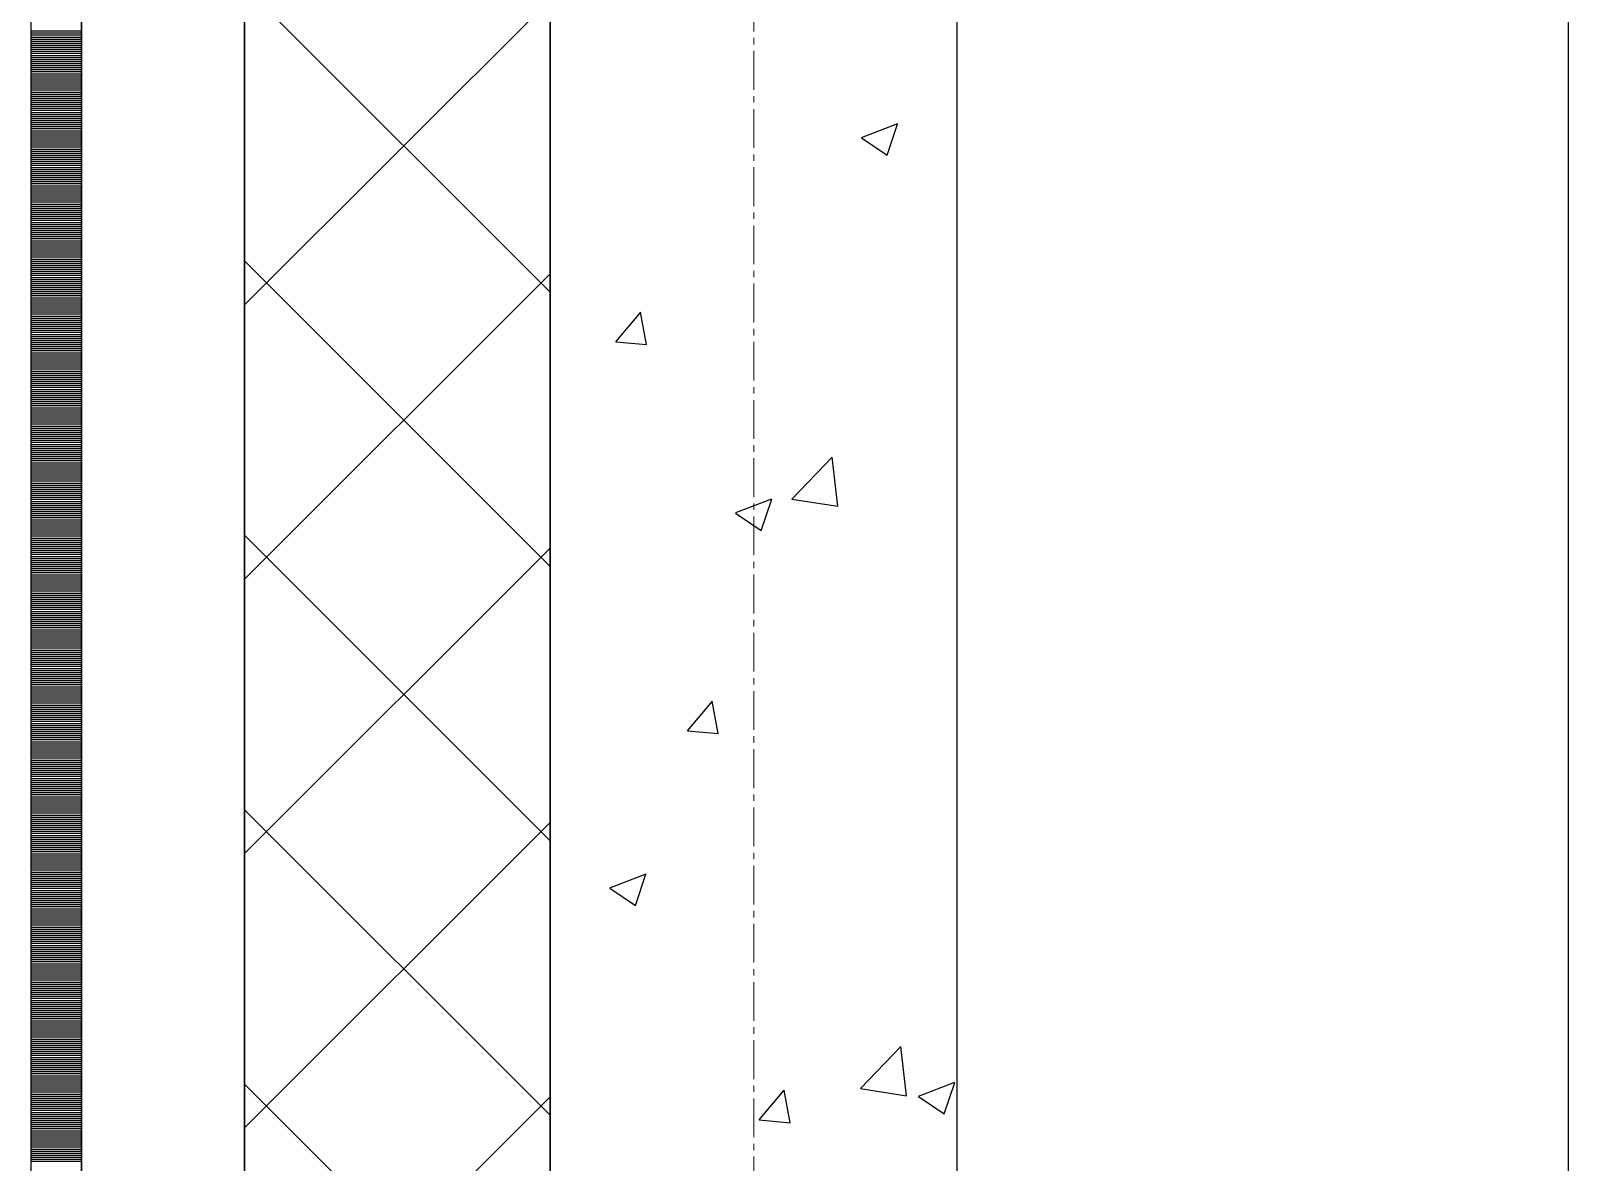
# Model space of a CAD drawing. Header units: millimetres. Extents: x -231292 to 573618, y -153144 to 564035.
# Drawn here: x 8548 to 9303, y 259723 to 260278 of the extents above; entities that cross this region are included whole.
import ezdxf

# ---------------------------------------------------------------- set-up
doc = ezdxf.new("R2010")
doc.units = ezdxf.units.MM
doc.linetypes.add('CENTER2', pattern=[28.575, 19.05, -3.175, 3.175, -3.175])
doc.layers.get('0').update_dxf_attribs({"color": 250})
for name, color, linetype, lineweight in [('АР_Стены ПЕНОблок', 250, 'Continuous', 20), ('АР_Тонкая', 250, 'Continuous', 5), ('АР_Утеплитель', 250, 'Continuous', 0), ('АР_Штриховка', 250, 'Continuous', 0), ('РД_Оси_100', 250, 'Continuous', 0)]:
    doc.layers.add(name, color=color, linetype=linetype, lineweight=lineweight)
doc.layers.add('КР_Балки-0.5', color=60, linetype='Continuous', lineweight=50, plot=False)

# ---------------------------------------------------------------- blocks, each defined once
blk = doc.blocks.new('оси_рен')
at = {"layer": 'РД_Оси_100', "color": 251, "linetype": 'CENTER2', "true_color": 0x636466}
blk.add_line((1195652.916, 135558.25), (1195652.916, 223268.25), dxfattribs=at)

msp = doc.modelspace()

# ---------------------------------------------------------------- linework, layer by layer
at = {"layer": 'АР_Стены ПЕНОблок', "color": 18, "linetype": 'Continuous', "lineweight": 25, "true_color": 0x000000}
for p, q in [((8803.243, 263866.253), (8803.243, 187666.253)), ((9003.243, 187666.253), (9003.243, 263866.253))]:
    msp.add_line(p, q, dxfattribs=at)
at = {"layer": 'АР_Тонкая', "color": 18, "linetype": 'Continuous', "lineweight": 25, "true_color": 0x000000}
for p, q in [((8548.243, 263866.253), (8548.243, 187666.253)), ((8573.243, 263866.253), (8573.243, 187666.253)), ((8573.243, 187666.253), (8573.243, 263866.253)), ((8653.243, 187666.253), (8653.243, 263866.253))]:
    msp.add_line(p, q, dxfattribs=at)
at = {"layer": 'АР_Утеплитель', "color": 18, "linetype": 'Continuous', "lineweight": 25, "true_color": 0x000000}
for p, q in [((8653.243, 263866.253), (8653.243, 187666.253)), ((8803.243, 187666.253), (8803.243, 263866.253))]:
    msp.add_line(p, q, dxfattribs=at)
at = {"layer": 'АР_Штриховка', "color": 18, "linetype": 'Continuous', "lineweight": 25, "true_color": 0x000000}
for p, q in [((8803.243, 260149.731), (8653.243, 260299.731)), ((8653.243, 260143.444), (8803.243, 260293.444)), ((8548.243, 260278.002), (8573.243, 260278.002)), ((8548.243, 260277.002), (8573.243, 260277.002)), ((8548.243, 260276.002), (8573.243, 260276.002)), ((8548.243, 260275.002), (8573.243, 260275.002)), ((8548.243, 260274.002), (8573.243, 260274.002)), ((8548.243, 260273.002), (8573.243, 260273.002)), ((8548.243, 260272.002), (8573.243, 260272.002)), ((8548.243, 260271.002), (8573.243, 260271.002)), ((8548.243, 260270.002), (8573.243, 260270.002)), ((8548.243, 260269.002), (8573.243, 260269.002)), ((8548.243, 260268.002), (8573.243, 260268.002)), ((8548.243, 260267.002), (8573.243, 260267.002)), ((8548.243, 260266.002), (8573.243, 260266.002)), ((8548.243, 260265.002), (8573.243, 260265.002)), ((8548.243, 260264.002), (8573.243, 260264.002)), ((8548.243, 260263.002), (8573.243, 260263.002)), ((8548.243, 260262.002), (8573.243, 260262.002)), ((8548.243, 260261.002), (8573.243, 260261.002)), ((8548.243, 260260.002), (8573.243, 260260.002)), ((8548.243, 260259.002), (8573.243, 260259.002)), ((8548.243, 260258.002), (8573.243, 260258.002)), ((8548.243, 260257.002), (8573.243, 260257.002)), ((8548.243, 260256.002), (8573.243, 260256.002)), ((8548.243, 260255.002), (8573.243, 260255.002)), ((8548.243, 260254.002), (8573.243, 260254.002)), ((8548.243, 260253.002), (8573.243, 260253.002)), ((8548.243, 260252.002), (8573.243, 260252.002)), ((8548.243, 260251.002), (8573.243, 260251.002)), ((8548.243, 260250.002), (8573.243, 260250.002)), ((8548.243, 260249.002), (8573.243, 260249.002)), ((8548.243, 260248.002), (8573.243, 260248.002)), ((8548.243, 260247.002), (8573.243, 260247.002)), ((8548.243, 260246.002), (8573.243, 260246.002)), ((8548.243, 260245.002), (8573.243, 260245.002)), ((8548.243, 260244.002), (8573.243, 260244.002)), ((8548.243, 260243.002), (8573.243, 260243.002)), ((8548.243, 260242.002), (8573.243, 260242.002)), ((8548.243, 260241.002), (8573.243, 260241.002)), ((8548.243, 260240.002), (8573.243, 260240.002)), ((8548.243, 260239.002), (8573.243, 260239.002)), ((8548.243, 260238.002), (8573.243, 260238.002)), ((8548.243, 260237.002), (8573.243, 260237.002)), ((8548.243, 260236.002), (8573.243, 260236.002)), ((8548.243, 260235.002), (8573.243, 260235.002)), ((8548.243, 260234.002), (8573.243, 260234.002)), ((8548.243, 260233.002), (8573.243, 260233.002)), ((8548.243, 260232.002), (8573.243, 260232.002)), ((8548.243, 260231.002), (8573.243, 260231.002)), ((8548.243, 260230.002), (8573.243, 260230.002)), ((8548.243, 260229.002), (8573.243, 260229.002)), ((8548.243, 260228.002), (8573.243, 260228.002)), ((8548.243, 260227.002), (8573.243, 260227.002)), ((8956.251, 260225.663), (8974.036, 260232.49)), ((8968.796, 260216.914), (8973.946, 260232.263)), ((8548.243, 260226.002), (8573.243, 260226.002)), ((8548.243, 260225.002), (8573.243, 260225.002)), ((8548.243, 260224.002), (8573.243, 260224.002)), ((8548.243, 260223.002), (8573.243, 260223.002)), ((8548.243, 260222.002), (8573.243, 260222.002)), ((8548.243, 260221.002), (8573.243, 260221.002)), ((8548.243, 260220.002), (8573.243, 260220.002)), ((8548.243, 260219.002), (8573.243, 260219.002)), ((8956.149, 260225.44), (8968.784, 260216.917)), ((8548.243, 260218.002), (8573.243, 260218.002)), ((8548.243, 260217.002), (8573.243, 260217.002)), ((8548.243, 260216.002), (8573.243, 260216.002)), ((8548.243, 260215.002), (8573.243, 260215.002)), ((8548.243, 260214.002), (8573.243, 260214.002)), ((8548.243, 260213.002), (8573.243, 260213.002)), ((8548.243, 260212.002), (8573.243, 260212.002)), ((8548.243, 260211.002), (8573.243, 260211.002)), ((8548.243, 260210.002), (8573.243, 260210.002)), ((8548.243, 260209.002), (8573.243, 260209.002)), ((8548.243, 260208.002), (8573.243, 260208.002)), ((8548.243, 260207.002), (8573.243, 260207.002)), ((8548.243, 260206.002), (8573.243, 260206.002)), ((8548.243, 260205.002), (8573.243, 260205.002)), ((8548.243, 260204.002), (8573.243, 260204.002)), ((8548.243, 260203.002), (8573.243, 260203.002)), ((8548.243, 260202.002), (8573.243, 260202.002)), ((8548.243, 260201.002), (8573.243, 260201.002)), ((8548.243, 260200.002), (8573.243, 260200.002)), ((8548.243, 260199.002), (8573.243, 260199.002)), ((8548.243, 260198.002), (8573.243, 260198.002)), ((8548.243, 260197.002), (8573.243, 260197.002)), ((8548.243, 260196.002), (8573.243, 260196.002)), ((8548.243, 260195.002), (8573.243, 260195.002)), ((8548.243, 260194.002), (8573.243, 260194.002)), ((8548.243, 260193.002), (8573.243, 260193.002)), ((8548.243, 260192.002), (8573.243, 260192.002)), ((8548.243, 260191.002), (8573.243, 260191.002)), ((8548.243, 260190.002), (8573.243, 260190.002)), ((8548.243, 260189.002), (8573.243, 260189.002)), ((8548.243, 260188.002), (8573.243, 260188.002)), ((8548.243, 260187.002), (8573.243, 260187.002)), ((8548.243, 260186.002), (8573.243, 260186.002)), ((8548.243, 260185.002), (8573.243, 260185.002)), ((8548.243, 260184.002), (8573.243, 260184.002)), ((8548.243, 260183.002), (8573.243, 260183.002)), ((8548.243, 260182.002), (8573.243, 260182.002)), ((8548.243, 260181.002), (8573.243, 260181.002)), ((8548.243, 260180.002), (8573.243, 260180.002)), ((8548.243, 260179.002), (8573.243, 260179.002)), ((8548.243, 260178.002), (8573.243, 260178.002)), ((8548.243, 260177.002), (8573.243, 260177.002)), ((8548.243, 260176.002), (8573.243, 260176.002)), ((8548.243, 260175.002), (8573.243, 260175.002)), ((8548.243, 260174.002), (8573.243, 260174.002)), ((8548.243, 260173.002), (8573.243, 260173.002)), ((8548.243, 260172.002), (8573.243, 260172.002)), ((8548.243, 260171.002), (8573.243, 260171.002)), ((8548.243, 260170.002), (8573.243, 260170.002)), ((8548.243, 260169.002), (8573.243, 260169.002)), ((8548.243, 260168.002), (8573.243, 260168.002)), ((8548.243, 260167.002), (8573.243, 260167.002)), ((8548.243, 260166.002), (8573.243, 260166.002)), ((8548.243, 260165.002), (8573.243, 260165.002)), ((8548.243, 260164.002), (8573.243, 260164.002)), ((8548.243, 260163.002), (8573.243, 260163.002)), ((8548.243, 260162.002), (8573.243, 260162.002)), ((8548.243, 260161.002), (8573.243, 260161.002)), ((8548.243, 260160.002), (8573.243, 260160.002)), ((8548.243, 260159.002), (8573.243, 260159.002)), ((8803.243, 260015.028), (8653.243, 260165.028)), ((8653.243, 260008.741), (8803.243, 260158.741)), ((8548.243, 260158.002), (8573.243, 260158.002)), ((8548.243, 260157.002), (8573.243, 260157.002)), ((8548.243, 260156.002), (8573.243, 260156.002)), ((8548.243, 260155.002), (8573.243, 260155.002)), ((8548.243, 260154.002), (8573.243, 260154.002)), ((8548.243, 260153.002), (8573.243, 260153.002)), ((8548.243, 260152.002), (8573.243, 260152.002)), ((8548.243, 260151.002), (8573.243, 260151.002)), ((8548.243, 260150.002), (8573.243, 260150.002)), ((8548.243, 260149.002), (8573.243, 260149.002)), ((8548.243, 260148.002), (8573.243, 260148.002)), ((8548.243, 260147.002), (8573.243, 260147.002)), ((8548.243, 260146.002), (8573.243, 260146.002)), ((8548.243, 260145.002), (8573.243, 260145.002)), ((8548.243, 260144.002), (8573.243, 260144.002)), ((8548.243, 260143.002), (8573.243, 260143.002)), ((8548.243, 260142.002), (8573.243, 260142.002)), ((8548.243, 260141.002), (8573.243, 260141.002)), ((8548.243, 260140.002), (8573.243, 260140.002)), ((8548.243, 260139.002), (8573.243, 260139.002)), ((8548.243, 260138.002), (8573.243, 260138.002)), ((8548.243, 260137.002), (8573.243, 260137.002)), ((8548.243, 260136.002), (8573.243, 260136.002)), ((8835.509, 260125.381), (8847.754, 260139.974)), ((8850.611, 260124.027), (8847.674, 260139.949)), ((8548.243, 260135.002), (8573.243, 260135.002)), ((8548.243, 260134.002), (8573.243, 260134.002)), ((8548.243, 260133.002), (8573.243, 260133.002)), ((8548.243, 260132.002), (8573.243, 260132.002)), ((8548.243, 260131.002), (8573.243, 260131.002)), ((8548.243, 260130.002), (8573.243, 260130.002)), ((8548.243, 260129.002), (8573.243, 260129.002)), ((8548.243, 260128.002), (8573.243, 260128.002)), ((8548.243, 260127.002), (8573.243, 260127.002)), ((8548.243, 260126.002), (8573.243, 260126.002)), ((8548.243, 260125.002), (8573.243, 260125.002)), ((8548.243, 260124.002), (8573.243, 260124.002)), ((8548.243, 260123.002), (8573.243, 260123.002)), ((8548.243, 260122.002), (8573.243, 260122.002)), ((8548.243, 260121.002), (8573.243, 260121.002)), ((8835.508, 260125.371), (8850.69, 260124.042)), ((8548.243, 260120.002), (8573.243, 260120.002)), ((8548.243, 260119.002), (8573.243, 260119.002)), ((8548.243, 260118.002), (8573.243, 260118.002)), ((8548.243, 260117.002), (8573.243, 260117.002)), ((8548.243, 260116.002), (8573.243, 260116.002)), ((8548.243, 260115.002), (8573.243, 260115.002)), ((8548.243, 260114.002), (8573.243, 260114.002)), ((8548.243, 260113.002), (8573.243, 260113.002)), ((8548.243, 260112.002), (8573.243, 260112.002)), ((8548.243, 260111.002), (8573.243, 260111.002)), ((8548.243, 260110.002), (8573.243, 260110.002)), ((8548.243, 260109.002), (8573.243, 260109.002)), ((8548.243, 260108.002), (8573.243, 260108.002)), ((8548.243, 260107.002), (8573.243, 260107.002)), ((8548.243, 260106.002), (8573.243, 260106.002)), ((8548.243, 260105.002), (8573.243, 260105.002)), ((8548.243, 260104.002), (8573.243, 260104.002)), ((8548.243, 260103.002), (8573.243, 260103.002)), ((8548.243, 260102.002), (8573.243, 260102.002)), ((8548.243, 260101.002), (8573.243, 260101.002)), ((8548.243, 260100.002), (8573.243, 260100.002)), ((8548.243, 260099.002), (8573.243, 260099.002)), ((8548.243, 260098.002), (8573.243, 260098.002)), ((8548.243, 260097.002), (8573.243, 260097.002)), ((8548.243, 260096.002), (8573.243, 260096.002)), ((8548.243, 260095.002), (8573.243, 260095.002)), ((8548.243, 260094.002), (8573.243, 260094.002)), ((8548.243, 260093.002), (8573.243, 260093.002)), ((8548.243, 260092.002), (8573.243, 260092.002)), ((8548.243, 260091.002), (8573.243, 260091.002)), ((8548.243, 260090.002), (8573.243, 260090.002)), ((8548.243, 260089.002), (8573.243, 260089.002)), ((8548.243, 260088.002), (8573.243, 260088.002)), ((8548.243, 260087.002), (8573.243, 260087.002)), ((8548.243, 260086.002), (8573.243, 260086.002)), ((8548.243, 260085.002), (8573.243, 260085.002)), ((8548.243, 260084.002), (8573.243, 260084.002)), ((8548.243, 260083.002), (8573.243, 260083.002)), ((8548.243, 260082.002), (8573.243, 260082.002)), ((8548.243, 260081.002), (8573.243, 260081.002)), ((8548.243, 260080.002), (8573.243, 260080.002)), ((8548.243, 260079.002), (8573.243, 260079.002)), ((8548.243, 260078.002), (8573.243, 260078.002)), ((8548.243, 260077.002), (8573.243, 260077.002)), ((8548.243, 260076.002), (8573.243, 260076.002)), ((8548.243, 260075.002), (8573.243, 260075.002)), ((8548.243, 260074.002), (8573.243, 260074.002)), ((8548.243, 260073.002), (8573.243, 260073.002)), ((8548.243, 260072.002), (8573.243, 260072.002)), ((8548.243, 260071.002), (8573.243, 260071.002)), ((8548.243, 260070.002), (8573.243, 260070.002)), ((8548.243, 260069.002), (8573.243, 260069.002)), ((8548.243, 260068.002), (8573.243, 260068.002)), ((8921.966, 260048.159), (8941.75, 260068.778)), ((8944.554, 260044.655), (8941.748, 260068.777)), ((8548.243, 260067.002), (8573.243, 260067.002)), ((8548.243, 260066.002), (8573.243, 260066.002)), ((8548.243, 260065.002), (8573.243, 260065.002)), ((8548.243, 260064.002), (8573.243, 260064.002)), ((8548.243, 260063.002), (8573.243, 260063.002)), ((8548.243, 260062.002), (8573.243, 260062.002)), ((8548.243, 260061.002), (8573.243, 260061.002)), ((8548.243, 260060.002), (8573.243, 260060.002)), ((8548.243, 260059.002), (8573.243, 260059.002)), ((8548.243, 260058.002), (8573.243, 260058.002)), ((8548.243, 260057.002), (8573.243, 260057.002)), ((8548.243, 260056.002), (8573.243, 260056.002)), ((8548.243, 260055.002), (8573.243, 260055.002)), ((8548.243, 260054.002), (8573.243, 260054.002)), ((8548.243, 260053.002), (8573.243, 260053.002)), ((8548.243, 260052.002), (8573.243, 260052.002)), ((8548.243, 260051.002), (8573.243, 260051.002)), ((8548.243, 260050.002), (8573.243, 260050.002)), ((8548.243, 260049.002), (8573.243, 260049.002)), ((8548.243, 260048.002), (8573.243, 260048.002)), ((8548.243, 260047.002), (8573.243, 260047.002)), ((8548.243, 260046.002), (8573.243, 260046.002)), ((8548.243, 260045.002), (8573.243, 260045.002)), ((8894.449, 260041.475), (8912.233, 260048.302)), ((8906.994, 260032.726), (8912.144, 260048.075)), ((8921.965, 260048.162), (8944.555, 260044.659)), ((8548.243, 260044.002), (8573.243, 260044.002)), ((8548.243, 260043.002), (8573.243, 260043.002)), ((8548.243, 260042.002), (8573.243, 260042.002)), ((8548.243, 260041.002), (8573.243, 260041.002)), ((8548.243, 260040.002), (8573.243, 260040.002)), ((8548.243, 260039.002), (8573.243, 260039.002)), ((8548.243, 260038.002), (8573.243, 260038.002)), ((8894.347, 260041.252), (8906.982, 260032.729)), ((8548.243, 260037.002), (8573.243, 260037.002)), ((8548.243, 260036.002), (8573.243, 260036.002)), ((8548.243, 260035.002), (8573.243, 260035.002)), ((8548.243, 260034.002), (8573.243, 260034.002)), ((8548.243, 260033.002), (8573.243, 260033.002)), ((8548.243, 260032.002), (8573.243, 260032.002)), ((8548.243, 260031.002), (8573.243, 260031.002)), ((8548.243, 260030.002), (8573.243, 260030.002)), ((8803.243, 259880.324), (8653.243, 260030.324)), ((8548.243, 260029.002), (8573.243, 260029.002)), ((8548.243, 260028.002), (8573.243, 260028.002)), ((8548.243, 260027.002), (8573.243, 260027.002)), ((8548.243, 260026.002), (8573.243, 260026.002)), ((8548.243, 260025.002), (8573.243, 260025.002)), ((8548.243, 260024.002), (8573.243, 260024.002)), ((8548.243, 260023.002), (8573.243, 260023.002)), ((8653.243, 259874.037), (8803.243, 260024.037)), ((8548.243, 260022.002), (8573.243, 260022.002)), ((8548.243, 260021.002), (8573.243, 260021.002)), ((8548.243, 260020.002), (8573.243, 260020.002)), ((8548.243, 260019.002), (8573.243, 260019.002)), ((8548.243, 260018.002), (8573.243, 260018.002)), ((8548.243, 260017.002), (8573.243, 260017.002)), ((8548.243, 260016.002), (8573.243, 260016.002)), ((8548.243, 260015.002), (8573.243, 260015.002)), ((8548.243, 260014.002), (8573.243, 260014.002)), ((8548.243, 260013.002), (8573.243, 260013.002)), ((8548.243, 260012.002), (8573.243, 260012.002)), ((8548.243, 260011.002), (8573.243, 260011.002)), ((8548.243, 260010.002), (8573.243, 260010.002)), ((8548.243, 260009.002), (8573.243, 260009.002)), ((8548.243, 260008.002), (8573.243, 260008.002)), ((8548.243, 260007.002), (8573.243, 260007.002)), ((8548.243, 260006.002), (8573.243, 260006.002)), ((8548.243, 260005.002), (8573.243, 260005.002)), ((8548.243, 260004.002), (8573.243, 260004.002)), ((8548.243, 260003.002), (8573.243, 260003.002)), ((8548.243, 260002.002), (8573.243, 260002.002)), ((8548.243, 260001.002), (8573.243, 260001.002)), ((8548.243, 260000.002), (8573.243, 260000.002)), ((8548.243, 259999.002), (8573.243, 259999.002)), ((8548.243, 259998.002), (8573.243, 259998.002)), ((8548.243, 259997.002), (8573.243, 259997.002)), ((8548.243, 259996.002), (8573.243, 259996.002)), ((8548.243, 259995.002), (8573.243, 259995.002)), ((8548.243, 259994.002), (8573.243, 259994.002)), ((8548.243, 259993.002), (8573.243, 259993.002)), ((8548.243, 259992.002), (8573.243, 259992.002)), ((8548.243, 259991.002), (8573.243, 259991.002)), ((8548.243, 259990.002), (8573.243, 259990.002)), ((8548.243, 259989.002), (8573.243, 259989.002)), ((8548.243, 259988.002), (8573.243, 259988.002)), ((8548.243, 259987.002), (8573.243, 259987.002)), ((8548.243, 259986.002), (8573.243, 259986.002)), ((8548.243, 259985.002), (8573.243, 259985.002)), ((8548.243, 259984.002), (8573.243, 259984.002)), ((8548.243, 259983.002), (8573.243, 259983.002)), ((8548.243, 259982.002), (8573.243, 259982.002)), ((8548.243, 259981.002), (8573.243, 259981.002)), ((8548.243, 259980.002), (8573.243, 259980.002)), ((8548.243, 259979.002), (8573.243, 259979.002)), ((8548.243, 259978.002), (8573.243, 259978.002)), ((8548.243, 259977.002), (8573.243, 259977.002)), ((8548.243, 259976.002), (8573.243, 259976.002)), ((8548.243, 259975.002), (8573.243, 259975.002)), ((8548.243, 259974.002), (8573.243, 259974.002)), ((8548.243, 259973.002), (8573.243, 259973.002)), ((8548.243, 259972.002), (8573.243, 259972.002)), ((8548.243, 259971.002), (8573.243, 259971.002)), ((8548.243, 259970.002), (8573.243, 259970.002)), ((8548.243, 259969.002), (8573.243, 259969.002)), ((8548.243, 259968.002), (8573.243, 259968.002)), ((8548.243, 259967.002), (8573.243, 259967.002)), ((8548.243, 259966.002), (8573.243, 259966.002)), ((8548.243, 259965.002), (8573.243, 259965.002)), ((8548.243, 259964.002), (8573.243, 259964.002)), ((8548.243, 259963.002), (8573.243, 259963.002)), ((8548.243, 259962.002), (8573.243, 259962.002)), ((8548.243, 259961.002), (8573.243, 259961.002)), ((8548.243, 259960.002), (8573.243, 259960.002)), ((8548.243, 259959.002), (8573.243, 259959.002)), ((8548.243, 259958.002), (8573.243, 259958.002)), ((8548.243, 259957.002), (8573.243, 259957.002)), ((8548.243, 259956.002), (8573.243, 259956.002)), ((8548.243, 259955.002), (8573.243, 259955.002)), ((8548.243, 259954.002), (8573.243, 259954.002)), ((8548.243, 259953.002), (8573.243, 259953.002)), ((8548.243, 259952.002), (8573.243, 259952.002)), ((8548.243, 259951.002), (8573.243, 259951.002)), ((8548.243, 259950.002), (8573.243, 259950.002)), ((8548.243, 259949.002), (8573.243, 259949.002)), ((8548.243, 259948.002), (8573.243, 259948.002)), ((8548.243, 259947.002), (8573.243, 259947.002)), ((8870.753, 259934.324), (8882.998, 259948.917)), ((8885.853, 259932.971), (8882.917, 259948.892)), ((8548.243, 259946.002), (8573.243, 259946.002)), ((8548.243, 259945.002), (8573.243, 259945.002)), ((8548.243, 259944.002), (8573.243, 259944.002)), ((8548.243, 259943.002), (8573.243, 259943.002)), ((8548.243, 259942.002), (8573.243, 259942.002)), ((8548.243, 259941.002), (8573.243, 259941.002)), ((8548.243, 259940.002), (8573.243, 259940.002)), ((8548.243, 259939.002), (8573.243, 259939.002)), ((8548.243, 259938.002), (8573.243, 259938.002)), ((8548.243, 259937.002), (8573.243, 259937.002)), ((8548.243, 259936.002), (8573.243, 259936.002)), ((8548.243, 259935.002), (8573.243, 259935.002)), ((8548.243, 259934.002), (8573.243, 259934.002)), ((8548.243, 259933.002), (8573.243, 259933.002)), ((8548.243, 259932.002), (8573.243, 259932.002)), ((8870.752, 259934.314), (8885.934, 259932.986)), ((8548.243, 259931.002), (8573.243, 259931.002)), ((8548.243, 259930.002), (8573.243, 259930.002)), ((8548.243, 259929.002), (8573.243, 259929.002)), ((8548.243, 259928.002), (8573.243, 259928.002)), ((8548.243, 259927.002), (8573.243, 259927.002)), ((8548.243, 259926.002), (8573.243, 259926.002)), ((8548.243, 259925.002), (8573.243, 259925.002)), ((8548.243, 259924.002), (8573.243, 259924.002)), ((8548.243, 259923.002), (8573.243, 259923.002)), ((8548.243, 259922.002), (8573.243, 259922.002)), ((8548.243, 259921.002), (8573.243, 259921.002)), ((8548.243, 259920.002), (8573.243, 259920.002)), ((8548.243, 259919.002), (8573.243, 259919.002)), ((8548.243, 259918.002), (8573.243, 259918.002)), ((8548.243, 259917.002), (8573.243, 259917.002)), ((8548.243, 259916.002), (8573.243, 259916.002)), ((8548.243, 259915.002), (8573.243, 259915.002)), ((8548.243, 259914.002), (8573.243, 259914.002)), ((8548.243, 259913.002), (8573.243, 259913.002)), ((8548.243, 259912.002), (8573.243, 259912.002)), ((8548.243, 259911.002), (8573.243, 259911.002)), ((8548.243, 259910.002), (8573.243, 259910.002)), ((8548.243, 259909.002), (8573.243, 259909.002)), ((8548.243, 259908.002), (8573.243, 259908.002)), ((8548.243, 259907.002), (8573.243, 259907.002)), ((8548.243, 259906.002), (8573.243, 259906.002)), ((8548.243, 259905.002), (8573.243, 259905.002)), ((8548.243, 259904.002), (8573.243, 259904.002)), ((8548.243, 259903.002), (8573.243, 259903.002)), ((8548.243, 259902.002), (8573.243, 259902.002)), ((8548.243, 259901.002), (8573.243, 259901.002)), ((8548.243, 259900.002), (8573.243, 259900.002)), ((8548.243, 259899.002), (8573.243, 259899.002)), ((8548.243, 259898.002), (8573.243, 259898.002)), ((8548.243, 259897.002), (8573.243, 259897.002)), ((8548.243, 259896.002), (8573.243, 259896.002)), ((8548.243, 259895.002), (8573.243, 259895.002)), ((8548.243, 259894.002), (8573.243, 259894.002)), ((8803.243, 259745.62), (8653.243, 259895.62)), ((8548.243, 259893.002), (8573.243, 259893.002)), ((8548.243, 259892.002), (8573.243, 259892.002)), ((8548.243, 259891.002), (8573.243, 259891.002)), ((8548.243, 259890.002), (8573.243, 259890.002)), ((8548.243, 259889.002), (8573.243, 259889.002)), ((8548.243, 259888.002), (8573.243, 259888.002)), ((8548.243, 259887.002), (8573.243, 259887.002)), ((8653.243, 259739.333), (8803.243, 259889.333)), ((8548.243, 259886.002), (8573.243, 259886.002)), ((8548.243, 259885.002), (8573.243, 259885.002)), ((8548.243, 259884.002), (8573.243, 259884.002)), ((8548.243, 259883.002), (8573.243, 259883.002)), ((8548.243, 259882.002), (8573.243, 259882.002)), ((8548.243, 259881.002), (8573.243, 259881.002)), ((8548.243, 259880.002), (8573.243, 259880.002)), ((8548.243, 259879.002), (8573.243, 259879.002)), ((8548.243, 259878.002), (8573.243, 259878.002)), ((8548.243, 259877.002), (8573.243, 259877.002)), ((8548.243, 259876.002), (8573.243, 259876.002)), ((8548.243, 259875.002), (8573.243, 259875.002)), ((8548.243, 259874.002), (8573.243, 259874.002)), ((8548.243, 259873.002), (8573.243, 259873.002)), ((8548.243, 259872.002), (8573.243, 259872.002)), ((8548.243, 259871.002), (8573.243, 259871.002)), ((8548.243, 259870.002), (8573.243, 259870.002)), ((8548.243, 259869.002), (8573.243, 259869.002)), ((8548.243, 259868.002), (8573.243, 259868.002)), ((8548.243, 259867.002), (8573.243, 259867.002)), ((8548.243, 259866.002), (8573.243, 259866.002)), ((8548.243, 259865.002), (8573.243, 259865.002)), ((8548.243, 259864.002), (8573.243, 259864.002)), ((8832.647, 259857.287), (8850.431, 259864.114)), ((8845.192, 259848.538), (8850.342, 259863.887)), ((8548.243, 259863.002), (8573.243, 259863.002)), ((8548.243, 259862.002), (8573.243, 259862.002)), ((8548.243, 259861.002), (8573.243, 259861.002)), ((8548.243, 259860.002), (8573.243, 259860.002)), ((8548.243, 259859.002), (8573.243, 259859.002)), ((8548.243, 259858.002), (8573.243, 259858.002)), ((8548.243, 259857.002), (8573.243, 259857.002)), ((8832.545, 259857.064), (8845.18, 259848.542)), ((8548.243, 259856.002), (8573.243, 259856.002)), ((8548.243, 259855.002), (8573.243, 259855.002)), ((8548.243, 259854.002), (8573.243, 259854.002)), ((8548.243, 259853.002), (8573.243, 259853.002)), ((8548.243, 259852.002), (8573.243, 259852.002)), ((8548.243, 259851.002), (8573.243, 259851.002)), ((8548.243, 259850.002), (8573.243, 259850.002)), ((8548.243, 259849.002), (8573.243, 259849.002)), ((8548.243, 259848.002), (8573.243, 259848.002)), ((8548.243, 259847.002), (8573.243, 259847.002)), ((8548.243, 259846.002), (8573.243, 259846.002)), ((8548.243, 259845.002), (8573.243, 259845.002)), ((8548.243, 259844.002), (8573.243, 259844.002)), ((8548.243, 259843.002), (8573.243, 259843.002)), ((8548.243, 259842.002), (8573.243, 259842.002)), ((8548.243, 259841.002), (8573.243, 259841.002)), ((8548.243, 259840.002), (8573.243, 259840.002)), ((8548.243, 259839.002), (8573.243, 259839.002)), ((8548.243, 259838.002), (8573.243, 259838.002)), ((8548.243, 259837.002), (8573.243, 259837.002)), ((8548.243, 259836.002), (8573.243, 259836.002)), ((8548.243, 259835.002), (8573.243, 259835.002)), ((8548.243, 259834.002), (8573.243, 259834.002)), ((8548.243, 259833.002), (8573.243, 259833.002)), ((8548.243, 259832.002), (8573.243, 259832.002)), ((8548.243, 259831.002), (8573.243, 259831.002)), ((8548.243, 259830.002), (8573.243, 259830.002)), ((8548.243, 259829.002), (8573.243, 259829.002)), ((8548.243, 259828.002), (8573.243, 259828.002)), ((8548.243, 259827.002), (8573.243, 259827.002)), ((8548.243, 259826.002), (8573.243, 259826.002)), ((8548.243, 259825.002), (8573.243, 259825.002)), ((8548.243, 259824.002), (8573.243, 259824.002)), ((8548.243, 259823.002), (8573.243, 259823.002)), ((8548.243, 259822.002), (8573.243, 259822.002)), ((8548.243, 259821.002), (8573.243, 259821.002)), ((8548.243, 259820.002), (8573.243, 259820.002)), ((8548.243, 259819.002), (8573.243, 259819.002)), ((8548.243, 259818.002), (8573.243, 259818.002)), ((8548.243, 259817.002), (8573.243, 259817.002)), ((8548.243, 259816.002), (8573.243, 259816.002)), ((8548.243, 259815.002), (8573.243, 259815.002)), ((8548.243, 259814.002), (8573.243, 259814.002)), ((8548.243, 259813.002), (8573.243, 259813.002)), ((8548.243, 259812.002), (8573.243, 259812.002)), ((8548.243, 259811.002), (8573.243, 259811.002)), ((8548.243, 259810.002), (8573.243, 259810.002)), ((8548.243, 259809.002), (8573.243, 259809.002)), ((8548.243, 259808.002), (8573.243, 259808.002)), ((8548.243, 259807.002), (8573.243, 259807.002)), ((8548.243, 259806.002), (8573.243, 259806.002)), ((8548.243, 259805.002), (8573.243, 259805.002)), ((8548.243, 259804.002), (8573.243, 259804.002)), ((8548.243, 259803.002), (8573.243, 259803.002)), ((8548.243, 259802.002), (8573.243, 259802.002)), ((8548.243, 259801.002), (8573.243, 259801.002)), ((8548.243, 259800.002), (8573.243, 259800.002)), ((8548.243, 259799.002), (8573.243, 259799.002)), ((8548.243, 259798.002), (8573.243, 259798.002)), ((8548.243, 259797.002), (8573.243, 259797.002)), ((8548.243, 259796.002), (8573.243, 259796.002)), ((8548.243, 259795.002), (8573.243, 259795.002)), ((8548.243, 259794.002), (8573.243, 259794.002)), ((8548.243, 259793.002), (8573.243, 259793.002)), ((8548.243, 259792.002), (8573.243, 259792.002)), ((8548.243, 259791.002), (8573.243, 259791.002)), ((8548.243, 259790.002), (8573.243, 259790.002)), ((8548.243, 259789.002), (8573.243, 259789.002)), ((8548.243, 259788.002), (8573.243, 259788.002)), ((8548.243, 259787.002), (8573.243, 259787.002)), ((8548.243, 259786.002), (8573.243, 259786.002)), ((8548.243, 259785.002), (8573.243, 259785.002)), ((8548.243, 259784.002), (8573.243, 259784.002)), ((8548.243, 259783.002), (8573.243, 259783.002)), ((8548.243, 259782.002), (8573.243, 259782.002)), ((8548.243, 259781.002), (8573.243, 259781.002)), ((8548.243, 259780.002), (8573.243, 259780.002)), ((8548.243, 259779.002), (8573.243, 259779.002)), ((8548.243, 259778.002), (8573.243, 259778.002)), ((8548.243, 259777.002), (8573.243, 259777.002)), ((8548.243, 259776.002), (8573.243, 259776.002)), ((8548.243, 259775.002), (8573.243, 259775.002)), ((8548.243, 259774.002), (8573.243, 259774.002)), ((8955.641, 259758.69), (8975.425, 259779.309)), ((8978.229, 259755.187), (8975.423, 259779.309)), ((8548.243, 259773.002), (8573.243, 259773.002)), ((8548.243, 259772.002), (8573.243, 259772.002)), ((8548.243, 259771.002), (8573.243, 259771.002)), ((8548.243, 259770.002), (8573.243, 259770.002)), ((8548.243, 259769.002), (8573.243, 259769.002)), ((8548.243, 259768.002), (8573.243, 259768.002)), ((8548.243, 259767.002), (8573.243, 259767.002)), ((8548.243, 259766.002), (8573.243, 259766.002)), ((8548.243, 259765.002), (8573.243, 259765.002)), ((8548.243, 259764.002), (8573.243, 259764.002)), ((8548.243, 259763.002), (8573.243, 259763.002)), ((8548.243, 259762.002), (8573.243, 259762.002)), ((8548.243, 259761.002), (8573.243, 259761.002)), ((8548.243, 259760.002), (8573.243, 259760.002)), ((8548.243, 259759.002), (8573.243, 259759.002)), ((8803.243, 259610.916), (8653.243, 259760.916)), ((8955.64, 259758.694), (8978.23, 259755.19)), ((8984.261, 259755.022), (9002.046, 259761.849)), ((8996.806, 259746.273), (9001.956, 259761.622)), ((8548.243, 259758.002), (8573.243, 259758.002)), ((8548.243, 259757.002), (8573.243, 259757.002)), ((8548.243, 259756.002), (8573.243, 259756.002)), ((8548.243, 259755.002), (8573.243, 259755.002)), ((8548.243, 259754.002), (8573.243, 259754.002)), ((8548.243, 259753.002), (8573.243, 259753.002)), ((8548.243, 259752.002), (8573.243, 259752.002)), ((8548.243, 259751.002), (8573.243, 259751.002)), ((8653.243, 259604.629), (8803.243, 259754.629)), ((8905.996, 259743.267), (8918.241, 259757.861)), ((8921.096, 259741.914), (8918.159, 259757.835)), ((8984.16, 259754.798), (8996.794, 259746.276)), ((8548.243, 259750.002), (8573.243, 259750.002)), ((8548.243, 259749.002), (8573.243, 259749.002)), ((8548.243, 259748.002), (8573.243, 259748.002)), ((8548.243, 259747.002), (8573.243, 259747.002)), ((8548.243, 259746.002), (8573.243, 259746.002)), ((8548.243, 259745.002), (8573.243, 259745.002)), ((8548.243, 259744.002), (8573.243, 259744.002)), ((8548.243, 259743.002), (8573.243, 259743.002)), ((8905.995, 259743.257), (8921.177, 259741.929)), ((8548.243, 259742.002), (8573.243, 259742.002)), ((8548.243, 259741.002), (8573.243, 259741.002)), ((8548.243, 259740.002), (8573.243, 259740.002)), ((8548.243, 259739.002), (8573.243, 259739.002)), ((8548.243, 259738.002), (8573.243, 259738.002)), ((8548.243, 259737.002), (8573.243, 259737.002)), ((8548.243, 259736.002), (8573.243, 259736.002)), ((8548.243, 259735.002), (8573.243, 259735.002)), ((8548.243, 259734.002), (8573.243, 259734.002)), ((8548.243, 259733.002), (8573.243, 259733.002)), ((8548.243, 259732.002), (8573.243, 259732.002)), ((8548.243, 259731.002), (8573.243, 259731.002)), ((8548.243, 259730.002), (8573.243, 259730.002)), ((8548.243, 259729.002), (8573.243, 259729.002)), ((8548.243, 259728.002), (8573.243, 259728.002)), ((8548.243, 259727.002), (8573.243, 259727.002)), ((8548.243, 259726.002), (8573.243, 259726.002)), ((8548.243, 259725.002), (8573.243, 259725.002)), ((8548.243, 259724.002), (8573.243, 259724.002)), ((8548.243, 259723.002), (8573.243, 259723.002))]:
    msp.add_line(p, q, dxfattribs=at)
at = {"layer": 'КР_Балки-0.5', "color": 18, "lineweight": 25, "ltscale": 200, "true_color": 0x000000}
for p, q in [((8803.244, 237366.253), (8803.244, 263866.253)), ((9303.244, 263866.253), (9303.244, 237366.253))]:
    msp.add_line(p, q, dxfattribs=at)

# ---------------------------------------------------------------- block references
at = {"rotation": 359.999868838025}
msp.add_blockref('оси_рен', (-1186750.035, 50655.808), dxfattribs=at)

doc.saveas('drawing.dxf')
